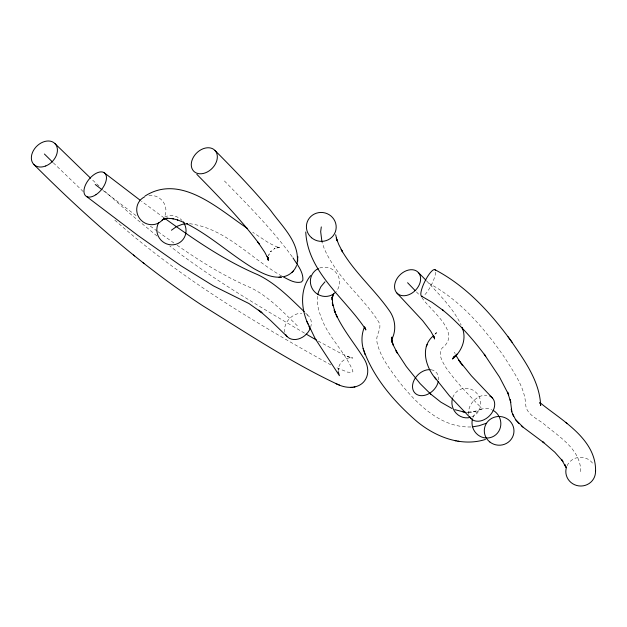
<?xml version="1.0" encoding="UTF-8"?>
<svg xmlns="http://www.w3.org/2000/svg" width="627" height="627" viewBox="0 0 627 627"><rect width="100%" height="100%" fill="white"/><g stroke="black" fill="none" stroke-linecap="round" stroke-linejoin="round"><path stroke-width="0.47" stroke-dasharray="3.13 2.35" d="M338.196 370.628L338.259 368.715L338.18 369.366C339.207 362.555 344.67 357.923 350.673 357.79L350.227 357.774L352.821 358.048L347.186 356.348L349.991 357.445L339.591 352.727L318.297 341.119M580.657 471.653C581.135 450.633 560.679 437.654 546.125 425.866C539.322 419.251 526.147 415.364 525.669 404.344C524.752 387.118 513.85 372.516 505.182 358.323C484.765 328.689 460.453 300.082 428.241 282.949M317.662 296.297L317.364 297.966A376.466 87.882 30 0 0 321.079 317.043C327.96 337.169 345.352 351.935 352.954 371.294L352.131 372.36L347.593 372.148L336.08 367.493M268.897 254.538L268.56 255.526L271.185 250.972L270.598 251.678L275.096 248.237L274.234 248.707L278.647 247.563L277.291 247.461L279.775 247.72L276.162 246.725L277.675 247.304L269.022 243.072L252.72 232.264M434.95 334.395L436.11 332.882L434.566 334.614L436.596 332.694L434.895 334.324M481.536 409.157L472.829 411.963L475.595 411.351L466.903 412.26M470.94 426.963C440.609 427.873 417.127 404.031 399.407 382.133C390.558 369.969 380.448 357.617 377.078 342.608A213.831 49.917 30 0 1 376.913 337.483C377.862 332.106 382.282 326.636 378.277 321.29C365.055 300.357 345.171 284.47 332.177 263.293A307.026 71.674 30 0 1 323.681 247.093L321.949 241.818M465.5 412.26L471.324 412.268L468.487 412.26M189.503 223.667C225.783 228.408 251.051 258.724 281.609 275.982M330.954 364.953C254.774 322.662 179.322 277.596 114.012 219.395M304.51 333.133C258.465 305.898 212.075 278.843 169.745 245.956M177.096 245.22C200.428 261.475 224.709 276.562 250.886 287.817C269.328 296.845 283.349 312.395 297.958 326.385M157.275 231.191L149.406 225.469M158.067 231.747L173.922 243.017M164.117 217.898L141.475 201.212M136.106 215.617L102.899 190.389M157.064 236.042L131.208 214.685L103.314 189.957M99.011 186.007L91.95 179.455M83.219 191.588L53.264 162.769M305.545 313.006L308.813 316.251M224.419 180.952C248.182 205.311 272.431 229.529 292.464 257.148M426.391 280.684C439.049 294.439 453.007 307.888 461.127 324.99M416.414 291.892L419.134 294.706M421.846 297.527C429.464 309.746 462.538 332.725 442.254 347.867C437.278 354.208 442.764 362.132 446.103 367.83C456.448 382.548 469.176 395.339 481.661 408.216M454.442 352.186L455.139 353.691M148.928 195.546A14.852 14.405 47.1 0 1 162.918 201.502A14.852 14.405 47.1 0 1 164.627 216.527M468.878 414.486A14.852 10.918 -44.9 0 1 473.44 401.029A14.852 10.918 -44.9 0 1 486.787 395.261M435.624 272.251A14.852 3.707 -63.5 0 1 431.274 285.16A14.852 3.707 -63.5 0 1 423.656 295.693M567.09 465.728A14.852 14.366 6.1 0 1 580.171 457.287A14.852 14.366 6.1 0 1 593.8 465.062M472.977 417.433A14.907 14.311 64.5 0 1 491.654 409.619M307.105 314.825A14.852 11.466 -43.1 0 1 310.773 326.855M284.885 332.349A14.852 11.466 -43.1 0 1 301.799 313.241M319.668 268.003A14.852 14.405 47.1 0 1 336.864 273.646A14.852 14.405 47.1 0 1 336.158 291.571M164.658 217.052A14.852 14.405 47.1 0 1 181.948 220.375M431.149 369.765A14.852 10.918 -44.9 0 1 438.532 379.868M452.749 397.573A14.907 14.311 64.5 0 1 476.426 392.839A14.907 14.311 64.5 0 1 471.465 417.041"/><path stroke-width="0.94" d="M268.223 258.214L268.16 260.142L267.948 257.242L268.474 260.103L267.18 256.372L268.293 258.99L264.751 252.258L257.924 242.116L259.437 244.201C240.658 219.129 218.713 196.643 196.823 174.306M297.026 263.991C300.435 242.704 281.86 226.253 270.582 210.382C253.151 189.44 234.2 169.815 215.014 150.488A14.852 10.918 -44.9 0 0 192.505 158.999A14.852 10.918 -44.9 0 0 205.39 172.84A14.852 10.918 -44.9 0 0 215.014 150.488M595.564 471.457C596.512 439.01 561.189 420.074 540.819 403.31M297.676 261.279L297.739 259.484M297.762 258.379L297.825 256.608M321.298 226.911L320.671 231.684L321.949 241.818M317.96 294.627L318.406 292.127L320.883 286.711L324.982 281.805M432.873 336.244C419.675 347.93 426.07 367.735 436.016 379.194M333.611 293.969L332.138 298.076L332.788 295.356L332.091 299.902L332.177 297.002L332.827 305.639L332.302 302.77L335.257 312.638L334.144 310.012L337.177 317.121L336.08 314.519C343.51 330.68 355.203 344.278 364.444 359.349C367.814 365.212 369.193 372.767 365.807 378.927C360.392 388.928 347.084 388.983 337.969 384.492M364.6 326.73C361.199 334.41 361.223 343.306 363.966 351.175M296.563 265.542C294.588 271.036 289.682 275.245 284.031 276.601M426.297 346.621L427.191 344.419M310.647 275.527C299.604 289.259 301.07 308.845 308.014 324.073M454.026 356.857L452.498 359.012C461.613 351.567 467.107 339.05 462.123 327.615M292.966 271.358L293.538 270.762M292.017 272.353L292.582 271.765M454.951 356.042L453.211 357.703L456.981 354.122M171.437 230.227L176.673 226.465L182.41 224.301L187.692 223.682M163.161 219.575L164.674 218.596L162.221 220.116M145.049 196.032C180.952 173.107 219.168 209.598 247.281 228.322M163.882 219.231L165.732 218.431L162.973 219.411L167.331 218.259L173.452 218.776L172.26 218.572L177.762 219.991L177.308 219.834L184.205 222.538M486.427 423.233L479.099 425.741L472.742 426.807M485.384 439.456C461.394 447.067 435.789 436.964 417.159 421.673C394.156 401.852 373.112 377.509 363.111 348.471M351.104 387.462L352.108 387.345M353.871 387.118L354.968 386.984M186.493 223.627C210.813 235.924 230.877 254.907 254.217 268.795C262.141 273.184 270.833 277.706 280.167 277.158M280.379 277.15L281.594 277.063L278.999 277.244M462.844 411.814L465.132 412.111M464.129 412.049L454.81 409.643M457.867 441.165L459.144 441.4M454.943 440.64L456.158 440.859M33.678 164.298C85.585 216.323 141.051 265.268 202.599 305.662C246.787 333.023 290.364 362.092 337.444 384.28M336.127 383.763L339.473 385.072M451.902 408.451L440.883 402.166L430.02 393.521M434.73 269.602C465.837 285.732 490.134 312.301 510.597 340.234C524.007 359.898 539.643 380.722 540.662 405.45L540.474 404M421.744 296.297L432.105 302.332L443.602 310.726L442.411 309.769C458.901 323.195 473.071 339.262 485.729 356.301L484.232 354.231L499.531 377.109L508.716 394.822L507.611 392.204L510.77 402.377L510.245 399.517L511.953 412.401L515.559 419.588L523.122 427.222L543.962 442.803L542.857 441.91L554.832 452.224L562.96 461.425L561.447 459.348L565.946 467.233L564.833 464.615L565.672 466.99M282.424 276.436C288.216 279.344 294.682 283.757 301.415 282.001L302.872 280.253C303.484 271.789 297.19 264.688 292.989 257.885M316.682 340.202L306.133 334.081M164.893 218.455C194.284 239.6 224.301 260.456 257.76 274.697C275.809 283.365 289.995 298.029 304.236 311.705M139.931 200.06L103.886 172.503M95.21 184.495L102.13 189.801M259.962 311.149L258.669 310.106L261.945 312.755L248.903 303.515L213.399 285.873L180.999 265.809L138.058 235.564L86.534 196.494M566.056 422.637L567.325 423.656M133.41 255.001L134.625 255.973M143.121 262.729L144.257 263.646M522.965 427.097L521.288 425.686M260.558 311.643L270.762 320.648L287.095 336.519M430.757 394.171L420.059 383.567L406.335 366.56L395.966 350.728L397.353 353.119L393.732 346.018L391.405 339.583L393.239 345.391M90.57 178.154L55.098 143.724M44.392 154.015L52.582 162.095M418.295 272.439A14.852 10.918 -44.9 0 1 408.671 294.792A14.852 10.918 -44.9 0 1 395.794 280.943A14.852 10.918 -44.9 0 1 418.295 272.439L425.725 280.003M396.875 293.013L422.637 320.64L430.71 331.166L434.064 337.193L433.578 335.853L434.566 338.988L434.276 337.373M492.375 397.933L471.316 375.745L458.494 359.851L462.71 365.643L461.213 363.574M470.955 418.507L449.402 395.786L434.487 377.086M407.589 282.722L415.058 290.481M517.44 421.916L519.054 423.625M515.747 419.847L517.048 421.477M512.11 342.318L508.082 336.777M460.022 361.959L455.837 355.203M306.901 321.447L315.24 338.721L339.411 375.691L338.172 371.584M540.153 403.106L540.435 403.733L539.902 402.463L540.576 404.517M512.447 413.765L513.56 416.289M308.931 326.173L310.028 328.775M462.083 327.521L462.569 328.885M364.193 351.88L365.039 354.561M511.185 409.251L511.765 411.704M392.259 342.287L391.663 339.411L391.93 342.154L391.891 337.06L391.436 339.952C396.773 330.609 395.394 318.877 389.124 310.357C374.28 289.188 354.028 272.11 341.151 249.46L342.538 251.85L338.846 244.702L336.276 238.095L337.13 240.792L335.68 234.764M365.063 327.357L365.776 329.982L365.11 328.282L365.753 329.543C345.132 298.099 307.841 272.674 305.749 231.998M162.511 219.826A14.852 14.405 47.1 0 1 139.899 218.831A14.852 14.405 47.1 0 1 144.641 196.831M489.828 396.092A14.852 10.918 -44.9 0 1 489.546 415.772A14.852 10.918 -44.9 0 1 469.678 416.689M422.567 296.273A14.852 3.707 -63.5 0 1 424.949 281.233A14.852 3.707 -63.5 0 1 435.459 270.449M595.47 470.736A14.852 14.366 6.1 0 1 578.776 485.894A14.852 14.366 6.1 0 1 566.589 466.974M492.971 410.262A14.907 14.311 64.5 0 1 499.688 429.479A14.907 14.311 64.5 0 1 481.661 437.043A14.907 14.311 64.5 0 1 472.515 418.844M310.341 328.109A14.852 11.466 -43.1 0 1 298.186 339.05A14.852 11.466 -43.1 0 1 285.747 334.63M335.21 292.574A14.852 14.405 47.1 0 1 313.132 290.011A14.852 14.405 47.1 0 1 318.297 268.583M183.288 222.021A14.852 14.405 47.1 0 1 181.595 241.066A14.852 14.405 47.1 0 1 162.487 241.52A14.852 14.405 47.1 0 1 158.733 222.609M438.242 381.71A14.852 10.918 -44.9 0 1 421.971 395.684A14.852 10.918 -44.9 0 1 413.193 382.376A14.852 10.918 -44.9 0 1 430.294 369.664M470.493 417.355A14.907 14.311 64.5 0 1 456.197 413.279A14.907 14.311 64.5 0 1 452.435 398.568M167.331 218.259L164.486 218.604L167.307 218.306M311.588 237.766A14.907 14.445 10.4 0 0 335.931 229.748A14.907 14.445 10.4 0 0 316.369 213.204A14.907 14.445 10.4 0 0 311.588 237.766M95.947 194.707A14.852 8.096 -51 0 0 104.576 172.974A14.852 8.096 -51 0 0 85.107 185.819A14.852 8.096 -51 0 0 95.947 194.707M45.732 165.975A14.852 10.918 -44.9 0 0 54.949 143.567A14.852 10.918 -44.9 0 0 32.486 152.486A14.852 10.918 -44.9 0 0 45.732 165.975M489.859 442.011A14.852 14.366 6.1 0 0 513.803 433.116A14.852 14.366 6.1 0 0 493.723 417.433A14.852 14.366 6.1 0 0 489.859 442.011"/></g></svg>
